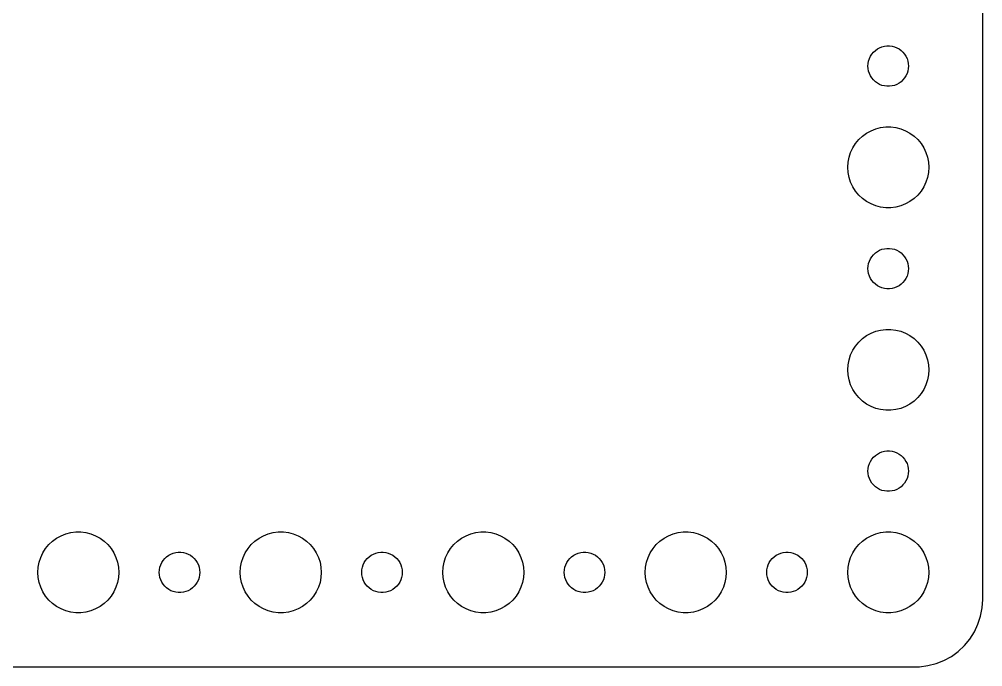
# Model space of a CAD drawing. Header units: metres. Extents: x -134 to 134, y 518 to 1078.
# Drawn here: x 63.1 to 134.5, y 746 to 794 of the extents above; entities that cross this region are included whole.
import ezdxf

# ---------------------------------------------------------------- set-up
doc = ezdxf.new("R2010")
doc.units = ezdxf.units.M

msp = doc.modelspace()

# ---------------------------------------------------------------- linework, layer by layer
for p, q in [((134.5, 751), (134.5, 845)), ((126.407, 791.527), (126.544, 791.656)), ((126.544, 791.656), (126.696, 791.766)), ((126.696, 791.766), (126.861, 791.857)), ((126.861, 791.857), (127.036, 791.927)), ((127.036, 791.927), (127.219, 791.973)), ((127.219, 791.973), (127.406, 791.997)), ((127.406, 791.997), (127.594, 791.997)), ((127.594, 791.997), (127.781, 791.973)), ((127.781, 791.973), (127.964, 791.927)), ((127.964, 791.927), (128.139, 791.857)), ((128.139, 791.857), (128.304, 791.766)), ((128.304, 791.766), (128.456, 791.656)), ((128.456, 791.656), (128.593, 791.527)), ((126.012, 790.688), (126.047, 790.873)), ((126.047, 790.873), (126.105, 791.052)), ((126.105, 791.052), (126.186, 791.223)), ((126.186, 791.223), (126.286, 791.382)), ((126.286, 791.382), (126.407, 791.527)), ((128.593, 791.527), (128.714, 791.382)), ((128.714, 791.382), (128.814, 791.223)), ((128.814, 791.223), (128.895, 791.052)), ((128.895, 791.052), (128.953, 790.873)), ((128.953, 790.873), (128.988, 790.688)), ((126, 790.5), (126.012, 790.688)), ((126.012, 790.312), (126, 790.5)), ((126.047, 790.127), (126.012, 790.312)), ((126.105, 789.948), (126.047, 790.127)), ((128.953, 790.127), (128.895, 789.948)), ((128.988, 790.312), (128.953, 790.127)), ((128.988, 790.688), (129, 790.5)), ((129, 790.5), (128.988, 790.312)), ((126.186, 789.777), (126.105, 789.948)), ((126.286, 789.618), (126.186, 789.777)), ((126.407, 789.473), (126.286, 789.618)), ((126.544, 789.344), (126.407, 789.473)), ((128.593, 789.473), (128.456, 789.344)), ((128.714, 789.618), (128.593, 789.473)), ((128.814, 789.777), (128.714, 789.618)), ((128.895, 789.948), (128.814, 789.777)), ((126.696, 789.234), (126.544, 789.344)), ((126.861, 789.143), (126.696, 789.234)), ((127.036, 789.073), (126.861, 789.143)), ((127.219, 789.027), (127.036, 789.073)), ((127.406, 789.003), (127.219, 789.027)), ((127.594, 789.003), (127.406, 789.003)), ((127.781, 789.027), (127.594, 789.003)), ((127.964, 789.073), (127.781, 789.027)), ((128.139, 789.143), (127.964, 789.073)), ((128.304, 789.234), (128.139, 789.143)), ((128.456, 789.344), (128.304, 789.234)), ((126.223, 785.714), (126.573, 785.853)), ((126.573, 785.853), (126.938, 785.947)), ((126.938, 785.947), (127.312, 785.994)), ((127.312, 785.994), (127.688, 785.994)), ((127.688, 785.994), (128.062, 785.947)), ((128.062, 785.947), (128.427, 785.853)), ((128.427, 785.853), (128.777, 785.714)), ((125.313, 785.054), (125.588, 785.312)), ((125.588, 785.312), (125.893, 785.533)), ((125.893, 785.533), (126.223, 785.714)), ((128.777, 785.714), (129.107, 785.533)), ((129.107, 785.533), (129.412, 785.312)), ((129.412, 785.312), (129.687, 785.054)), ((124.711, 784.104), (124.871, 784.445)), ((124.871, 784.445), (125.073, 784.763)), ((125.073, 784.763), (125.313, 785.054)), ((129.687, 785.054), (129.927, 784.763)), ((129.927, 784.763), (130.129, 784.445)), ((130.129, 784.445), (130.289, 784.104)), ((124.524, 783.376), (124.594, 783.746)), ((124.594, 783.746), (124.711, 784.104)), ((130.289, 784.104), (130.406, 783.746)), ((130.406, 783.746), (130.476, 783.376)), ((124.5, 783), (124.524, 783.376)), ((124.524, 782.624), (124.5, 783)), ((130.476, 783.376), (130.5, 783)), ((130.5, 783), (130.476, 782.624)), ((124.594, 782.254), (124.524, 782.624)), ((130.476, 782.624), (130.406, 782.254)), ((124.711, 781.896), (124.594, 782.254)), ((124.871, 781.555), (124.711, 781.896)), ((130.289, 781.896), (130.129, 781.555)), ((130.406, 782.254), (130.289, 781.896)), ((125.073, 781.237), (124.871, 781.555)), ((125.313, 780.946), (125.073, 781.237)), ((125.588, 780.688), (125.313, 780.946)), ((129.687, 780.946), (129.412, 780.688)), ((129.927, 781.237), (129.687, 780.946)), ((130.129, 781.555), (129.927, 781.237)), ((125.893, 780.467), (125.588, 780.688)), ((126.223, 780.286), (125.893, 780.467)), ((126.573, 780.147), (126.223, 780.286)), ((126.938, 780.053), (126.573, 780.147)), ((128.427, 780.147), (128.062, 780.053)), ((128.777, 780.286), (128.427, 780.147)), ((129.107, 780.467), (128.777, 780.286)), ((129.412, 780.688), (129.107, 780.467)), ((127.312, 780.006), (126.938, 780.053)), ((127.688, 780.006), (127.312, 780.006)), ((128.062, 780.053), (127.688, 780.006)), ((126.407, 776.527), (126.544, 776.656)), ((126.544, 776.656), (126.696, 776.766)), ((126.696, 776.766), (126.861, 776.857)), ((126.861, 776.857), (127.036, 776.927)), ((127.036, 776.927), (127.219, 776.973)), ((127.219, 776.973), (127.406, 776.997)), ((127.406, 776.997), (127.594, 776.997)), ((127.594, 776.997), (127.781, 776.973)), ((127.781, 776.973), (127.964, 776.927)), ((127.964, 776.927), (128.139, 776.857)), ((128.139, 776.857), (128.304, 776.766)), ((128.304, 776.766), (128.456, 776.656)), ((128.456, 776.656), (128.593, 776.527)), ((126.012, 775.688), (126.047, 775.873)), ((126.047, 775.873), (126.105, 776.052)), ((126.105, 776.052), (126.186, 776.223)), ((126.186, 776.223), (126.286, 776.382)), ((126.286, 776.382), (126.407, 776.527)), ((128.593, 776.527), (128.714, 776.382)), ((128.714, 776.382), (128.814, 776.223)), ((128.814, 776.223), (128.895, 776.052)), ((128.895, 776.052), (128.953, 775.873)), ((128.953, 775.873), (128.988, 775.688)), ((126, 775.5), (126.012, 775.688)), ((126.012, 775.312), (126, 775.5)), ((126.047, 775.127), (126.012, 775.312)), ((128.988, 775.312), (128.953, 775.127)), ((128.988, 775.688), (129, 775.5)), ((129, 775.5), (128.988, 775.312)), ((126.105, 774.948), (126.047, 775.127)), ((126.186, 774.777), (126.105, 774.948)), ((126.286, 774.618), (126.186, 774.777)), ((126.407, 774.473), (126.286, 774.618)), ((126.544, 774.344), (126.407, 774.473)), ((128.593, 774.473), (128.456, 774.344)), ((128.714, 774.618), (128.593, 774.473)), ((128.814, 774.777), (128.714, 774.618)), ((128.895, 774.948), (128.814, 774.777)), ((128.953, 775.127), (128.895, 774.948)), ((126.696, 774.234), (126.544, 774.344)), ((126.861, 774.143), (126.696, 774.234)), ((127.036, 774.073), (126.861, 774.143)), ((127.219, 774.027), (127.036, 774.073)), ((127.406, 774.003), (127.219, 774.027)), ((127.594, 774.003), (127.406, 774.003)), ((127.781, 774.027), (127.594, 774.003)), ((127.964, 774.073), (127.781, 774.027)), ((128.139, 774.143), (127.964, 774.073)), ((128.304, 774.234), (128.139, 774.143)), ((128.456, 774.344), (128.304, 774.234)), ((126.223, 770.714), (126.573, 770.853)), ((126.573, 770.853), (126.938, 770.947)), ((126.938, 770.947), (127.312, 770.994)), ((127.312, 770.994), (127.688, 770.994)), ((127.688, 770.994), (128.062, 770.947)), ((128.062, 770.947), (128.427, 770.853)), ((128.427, 770.853), (128.777, 770.714)), ((125.313, 770.054), (125.588, 770.312)), ((125.588, 770.312), (125.893, 770.533)), ((125.893, 770.533), (126.223, 770.714)), ((128.777, 770.714), (129.107, 770.533)), ((129.107, 770.533), (129.412, 770.312)), ((129.412, 770.312), (129.687, 770.054)), ((124.711, 769.104), (124.871, 769.445)), ((124.871, 769.445), (125.073, 769.763)), ((125.073, 769.763), (125.313, 770.054)), ((129.687, 770.054), (129.927, 769.763)), ((129.927, 769.763), (130.129, 769.445)), ((130.129, 769.445), (130.289, 769.104)), ((124.524, 768.376), (124.594, 768.746)), ((124.594, 768.746), (124.711, 769.104)), ((130.289, 769.104), (130.406, 768.746)), ((130.406, 768.746), (130.476, 768.376)), ((124.5, 768), (124.524, 768.376)), ((124.524, 767.624), (124.5, 768)), ((130.476, 768.376), (130.5, 768)), ((130.5, 768), (130.476, 767.624)), ((124.594, 767.254), (124.524, 767.624)), ((130.476, 767.624), (130.406, 767.254)), ((124.711, 766.896), (124.594, 767.254)), ((124.871, 766.555), (124.711, 766.896)), ((130.289, 766.896), (130.129, 766.555)), ((130.406, 767.254), (130.289, 766.896)), ((125.073, 766.237), (124.871, 766.555)), ((125.313, 765.946), (125.073, 766.237)), ((125.588, 765.688), (125.313, 765.946)), ((129.687, 765.946), (129.412, 765.688)), ((129.927, 766.237), (129.687, 765.946)), ((130.129, 766.555), (129.927, 766.237)), ((125.893, 765.467), (125.588, 765.688)), ((126.223, 765.286), (125.893, 765.467)), ((126.573, 765.147), (126.223, 765.286)), ((126.938, 765.053), (126.573, 765.147)), ((128.427, 765.147), (128.062, 765.053)), ((128.777, 765.286), (128.427, 765.147)), ((129.107, 765.467), (128.777, 765.286)), ((129.412, 765.688), (129.107, 765.467)), ((127.312, 765.006), (126.938, 765.053)), ((127.688, 765.006), (127.312, 765.006)), ((128.062, 765.053), (127.688, 765.006)), ((126.407, 761.527), (126.544, 761.656)), ((126.544, 761.656), (126.696, 761.766)), ((126.696, 761.766), (126.861, 761.857)), ((126.861, 761.857), (127.036, 761.927)), ((127.036, 761.927), (127.219, 761.973)), ((127.219, 761.973), (127.406, 761.997)), ((127.406, 761.997), (127.594, 761.997)), ((127.594, 761.997), (127.781, 761.973)), ((127.781, 761.973), (127.964, 761.927)), ((127.964, 761.927), (128.139, 761.857)), ((128.139, 761.857), (128.304, 761.766)), ((128.304, 761.766), (128.456, 761.656)), ((128.456, 761.656), (128.593, 761.527)), ((126.012, 760.688), (126.047, 760.873)), ((126.047, 760.873), (126.105, 761.052)), ((126.105, 761.052), (126.186, 761.223)), ((126.186, 761.223), (126.286, 761.382)), ((126.286, 761.382), (126.407, 761.527)), ((128.593, 761.527), (128.714, 761.382)), ((128.714, 761.382), (128.814, 761.223)), ((128.814, 761.223), (128.895, 761.052)), ((128.895, 761.052), (128.953, 760.873)), ((128.953, 760.873), (128.988, 760.688)), ((126, 760.5), (126.012, 760.688)), ((126.012, 760.312), (126, 760.5)), ((126.047, 760.127), (126.012, 760.312)), ((128.988, 760.312), (128.953, 760.127)), ((128.988, 760.688), (129, 760.5)), ((129, 760.5), (128.988, 760.312)), ((126.105, 759.948), (126.047, 760.127)), ((126.186, 759.777), (126.105, 759.948)), ((126.286, 759.618), (126.186, 759.777)), ((126.407, 759.473), (126.286, 759.618)), ((126.544, 759.344), (126.407, 759.473)), ((128.593, 759.473), (128.456, 759.344)), ((128.714, 759.618), (128.593, 759.473)), ((128.814, 759.777), (128.714, 759.618)), ((128.895, 759.948), (128.814, 759.777)), ((128.953, 760.127), (128.895, 759.948)), ((126.696, 759.234), (126.544, 759.344)), ((126.861, 759.143), (126.696, 759.234)), ((127.036, 759.073), (126.861, 759.143)), ((127.219, 759.027), (127.036, 759.073)), ((127.406, 759.003), (127.219, 759.027)), ((127.594, 759.003), (127.406, 759.003)), ((127.781, 759.027), (127.594, 759.003)), ((127.964, 759.073), (127.781, 759.027)), ((128.139, 759.143), (127.964, 759.073)), ((128.304, 759.234), (128.139, 759.143)), ((128.456, 759.344), (128.304, 759.234)), ((66.573, 755.853), (66.9379, 755.947)), ((66.9379, 755.947), (67.3116, 755.994)), ((67.3116, 755.994), (67.6884, 755.994)), ((67.6884, 755.994), (68.0621, 755.947)), ((68.0621, 755.947), (68.427, 755.853)), ((81.573, 755.853), (81.9379, 755.947)), ((81.9379, 755.947), (82.3116, 755.994)), ((82.3116, 755.994), (82.6884, 755.994)), ((82.6884, 755.994), (83.0621, 755.947)), ((83.0621, 755.947), (83.427, 755.853)), ((96.573, 755.853), (96.9379, 755.947)), ((96.9379, 755.947), (97.3116, 755.994)), ((97.3116, 755.994), (97.6884, 755.994)), ((97.6884, 755.994), (98.0621, 755.947)), ((98.0621, 755.947), (98.427, 755.853)), ((111.573, 755.853), (111.938, 755.947)), ((111.938, 755.947), (112.312, 755.994)), ((112.312, 755.994), (112.688, 755.994)), ((112.688, 755.994), (113.062, 755.947)), ((113.062, 755.947), (113.427, 755.853)), ((126.573, 755.853), (126.938, 755.947)), ((126.938, 755.947), (127.312, 755.994)), ((127.312, 755.994), (127.688, 755.994)), ((127.688, 755.994), (128.062, 755.947)), ((128.062, 755.947), (128.427, 755.853)), ((65.3131, 755.054), (65.5877, 755.312)), ((65.5877, 755.312), (65.8925, 755.533)), ((65.8925, 755.533), (66.2227, 755.714)), ((66.2227, 755.714), (66.573, 755.853)), ((68.427, 755.853), (68.7773, 755.714)), ((68.7773, 755.714), (69.1075, 755.533)), ((69.1075, 755.533), (69.4123, 755.312)), ((69.4123, 755.312), (69.6869, 755.054)), ((80.3131, 755.054), (80.5877, 755.312)), ((80.5877, 755.312), (80.8925, 755.533)), ((80.8925, 755.533), (81.2227, 755.714)), ((81.2227, 755.714), (81.573, 755.853)), ((83.427, 755.853), (83.7773, 755.714)), ((83.7773, 755.714), (84.1075, 755.533)), ((84.1075, 755.533), (84.4123, 755.312)), ((84.4123, 755.312), (84.6869, 755.054)), ((95.3131, 755.054), (95.5877, 755.312)), ((95.5877, 755.312), (95.8925, 755.533)), ((95.8925, 755.533), (96.2227, 755.714)), ((96.2227, 755.714), (96.573, 755.853)), ((98.427, 755.853), (98.7773, 755.714)), ((98.7773, 755.714), (99.1075, 755.533)), ((99.1075, 755.533), (99.4123, 755.312)), ((99.4123, 755.312), (99.6869, 755.054)), ((110.313, 755.054), (110.588, 755.312)), ((110.588, 755.312), (110.893, 755.533)), ((110.893, 755.533), (111.223, 755.714)), ((111.223, 755.714), (111.573, 755.853)), ((113.427, 755.853), (113.777, 755.714)), ((113.777, 755.714), (114.107, 755.533)), ((114.107, 755.533), (114.412, 755.312)), ((114.412, 755.312), (114.687, 755.054)), ((125.313, 755.054), (125.588, 755.312)), ((125.588, 755.312), (125.893, 755.533)), ((125.893, 755.533), (126.223, 755.714)), ((126.223, 755.714), (126.573, 755.853)), ((128.427, 755.853), (128.777, 755.714)), ((128.777, 755.714), (129.107, 755.533)), ((129.107, 755.533), (129.412, 755.312)), ((129.412, 755.312), (129.687, 755.054)), ((64.7107, 754.104), (64.8711, 754.445)), ((64.8711, 754.445), (65.073, 754.763)), ((65.073, 754.763), (65.3131, 755.054)), ((69.6869, 755.054), (69.927, 754.763)), ((69.927, 754.763), (70.1289, 754.445)), ((70.1289, 754.445), (70.2893, 754.104)), ((74.5365, 754.427), (74.7189, 754.473)), ((74.7189, 754.473), (74.9058, 754.497)), ((74.9058, 754.497), (75.0942, 754.497)), ((75.0942, 754.497), (75.2811, 754.473)), ((75.2811, 754.473), (75.4635, 754.427)), ((79.7107, 754.104), (79.8711, 754.445)), ((79.8711, 754.445), (80.073, 754.763)), ((80.073, 754.763), (80.3131, 755.054)), ((84.6869, 755.054), (84.927, 754.763)), ((84.927, 754.763), (85.1289, 754.445)), ((85.1289, 754.445), (85.2893, 754.104)), ((89.5365, 754.427), (89.7189, 754.473)), ((89.7189, 754.473), (89.9058, 754.497)), ((89.9058, 754.497), (90.0942, 754.497)), ((90.0942, 754.497), (90.2811, 754.473)), ((90.2811, 754.473), (90.4635, 754.427)), ((94.7107, 754.104), (94.8711, 754.445)), ((94.8711, 754.445), (95.073, 754.763)), ((95.073, 754.763), (95.3131, 755.054)), ((99.6869, 755.054), (99.927, 754.763)), ((99.927, 754.763), (100.129, 754.445)), ((100.129, 754.445), (100.289, 754.104)), ((104.536, 754.427), (104.719, 754.473)), ((104.719, 754.473), (104.906, 754.497)), ((104.906, 754.497), (105.094, 754.497)), ((105.094, 754.497), (105.281, 754.473)), ((105.281, 754.473), (105.464, 754.427)), ((109.711, 754.104), (109.871, 754.445)), ((109.871, 754.445), (110.073, 754.763)), ((110.073, 754.763), (110.313, 755.054)), ((114.687, 755.054), (114.927, 754.763)), ((114.927, 754.763), (115.129, 754.445)), ((115.129, 754.445), (115.289, 754.104)), ((119.536, 754.427), (119.719, 754.473)), ((119.719, 754.473), (119.906, 754.497)), ((119.906, 754.497), (120.094, 754.497)), ((120.094, 754.497), (120.281, 754.473)), ((120.281, 754.473), (120.464, 754.427)), ((124.711, 754.104), (124.871, 754.445)), ((124.871, 754.445), (125.073, 754.763)), ((125.073, 754.763), (125.313, 755.054)), ((129.687, 755.054), (129.927, 754.763)), ((129.927, 754.763), (130.129, 754.445)), ((130.129, 754.445), (130.289, 754.104)), ((64.5237, 753.376), (64.5943, 753.746)), ((64.5943, 753.746), (64.7107, 754.104)), ((70.2893, 754.104), (70.4057, 753.746)), ((70.4057, 753.746), (70.4763, 753.376)), ((73.6053, 753.552), (73.6855, 753.723)), ((73.6855, 753.723), (73.7865, 753.882)), ((73.7865, 753.882), (73.9065, 754.027)), ((73.9065, 754.027), (74.0439, 754.156)), ((74.0439, 754.156), (74.1963, 754.266)), ((74.1963, 754.266), (74.3613, 754.357)), ((74.3613, 754.357), (74.5365, 754.427)), ((75.4635, 754.427), (75.6387, 754.357)), ((75.6387, 754.357), (75.8037, 754.266)), ((75.8037, 754.266), (75.9561, 754.156)), ((75.9561, 754.156), (76.0934, 754.027)), ((76.0934, 754.027), (76.2135, 753.882)), ((76.2135, 753.882), (76.3145, 753.723)), ((76.3145, 753.723), (76.3947, 753.552)), ((79.5237, 753.376), (79.5943, 753.746)), ((79.5943, 753.746), (79.7107, 754.104)), ((85.2893, 754.104), (85.4057, 753.746)), ((85.4057, 753.746), (85.4763, 753.376)), ((88.6053, 753.552), (88.6855, 753.723)), ((88.6855, 753.723), (88.7865, 753.882)), ((88.7865, 753.882), (88.9065, 754.027)), ((88.9065, 754.027), (89.0439, 754.156)), ((89.0439, 754.156), (89.1963, 754.266)), ((89.1963, 754.266), (89.3613, 754.357)), ((89.3613, 754.357), (89.5365, 754.427)), ((90.4635, 754.427), (90.6387, 754.357)), ((90.6387, 754.357), (90.8037, 754.266)), ((90.8037, 754.266), (90.9561, 754.156)), ((90.9561, 754.156), (91.0934, 754.027)), ((91.0934, 754.027), (91.2135, 753.882)), ((91.2135, 753.882), (91.3145, 753.723)), ((91.3145, 753.723), (91.3947, 753.552)), ((94.5237, 753.376), (94.5943, 753.746)), ((94.5943, 753.746), (94.7107, 754.104)), ((100.289, 754.104), (100.406, 753.746)), ((100.406, 753.746), (100.476, 753.376)), ((103.605, 753.552), (103.686, 753.723)), ((103.686, 753.723), (103.786, 753.882)), ((103.786, 753.882), (103.907, 754.027)), ((103.907, 754.027), (104.044, 754.156)), ((104.044, 754.156), (104.196, 754.266)), ((104.196, 754.266), (104.361, 754.357)), ((104.361, 754.357), (104.536, 754.427)), ((105.464, 754.427), (105.639, 754.357)), ((105.639, 754.357), (105.804, 754.266)), ((105.804, 754.266), (105.956, 754.156)), ((105.956, 754.156), (106.093, 754.027)), ((106.093, 754.027), (106.214, 753.882)), ((106.214, 753.882), (106.314, 753.723)), ((106.314, 753.723), (106.395, 753.552)), ((109.524, 753.376), (109.594, 753.746)), ((109.594, 753.746), (109.711, 754.104)), ((115.289, 754.104), (115.406, 753.746)), ((115.406, 753.746), (115.476, 753.376)), ((118.605, 753.552), (118.686, 753.723)), ((118.686, 753.723), (118.786, 753.882)), ((118.786, 753.882), (118.907, 754.027)), ((118.907, 754.027), (119.044, 754.156)), ((119.044, 754.156), (119.196, 754.266)), ((119.196, 754.266), (119.361, 754.357)), ((119.361, 754.357), (119.536, 754.427)), ((120.464, 754.427), (120.639, 754.357)), ((120.639, 754.357), (120.804, 754.266)), ((120.804, 754.266), (120.956, 754.156)), ((120.956, 754.156), (121.093, 754.027)), ((121.093, 754.027), (121.214, 753.882)), ((121.214, 753.882), (121.314, 753.723)), ((121.314, 753.723), (121.395, 753.552)), ((124.524, 753.376), (124.594, 753.746)), ((124.594, 753.746), (124.711, 754.104)), ((130.289, 754.104), (130.406, 753.746)), ((130.406, 753.746), (130.476, 753.376)), ((64.5, 753), (64.5237, 753.376)), ((70.4763, 753.376), (70.5, 753)), ((73.5, 753), (73.5118, 753.188)), ((73.5118, 753.188), (73.5471, 753.373)), ((73.5471, 753.373), (73.6053, 753.552)), ((76.3947, 753.552), (76.4529, 753.373)), ((76.4529, 753.373), (76.4882, 753.188)), ((76.4882, 753.188), (76.5, 753)), ((79.5, 753), (79.5237, 753.376)), ((85.4763, 753.376), (85.5, 753)), ((88.5, 753), (88.5118, 753.188)), ((88.5118, 753.188), (88.5471, 753.373)), ((88.5471, 753.373), (88.6053, 753.552)), ((91.3947, 753.552), (91.4529, 753.373)), ((91.4529, 753.373), (91.4882, 753.188)), ((91.4882, 753.188), (91.5, 753)), ((94.5, 753), (94.5237, 753.376)), ((100.476, 753.376), (100.5, 753)), ((103.5, 753), (103.512, 753.188)), ((103.512, 753.188), (103.547, 753.373)), ((103.547, 753.373), (103.605, 753.552)), ((106.395, 753.552), (106.453, 753.373)), ((106.453, 753.373), (106.488, 753.188)), ((106.488, 753.188), (106.5, 753)), ((109.5, 753), (109.524, 753.376)), ((115.476, 753.376), (115.5, 753)), ((118.5, 753), (118.512, 753.188)), ((118.512, 753.188), (118.547, 753.373)), ((118.547, 753.373), (118.605, 753.552)), ((121.395, 753.552), (121.453, 753.373)), ((121.453, 753.373), (121.488, 753.188)), ((121.488, 753.188), (121.5, 753)), ((124.5, 753), (124.524, 753.376)), ((130.476, 753.376), (130.5, 753)), ((64.5237, 752.624), (64.5, 753)), ((64.5943, 752.254), (64.5237, 752.624)), ((70.4763, 752.624), (70.4057, 752.254)), ((70.5, 753), (70.4763, 752.624)), ((73.5118, 752.812), (73.5, 753)), ((73.5471, 752.627), (73.5118, 752.812)), ((73.6053, 752.448), (73.5471, 752.627)), ((73.6855, 752.277), (73.6053, 752.448)), ((76.3947, 752.448), (76.3145, 752.277)), ((76.4529, 752.627), (76.3947, 752.448)), ((76.4882, 752.812), (76.4529, 752.627)), ((76.5, 753), (76.4882, 752.812)), ((79.5237, 752.624), (79.5, 753)), ((79.5943, 752.254), (79.5237, 752.624)), ((85.4763, 752.624), (85.4057, 752.254)), ((85.5, 753), (85.4763, 752.624)), ((88.5118, 752.812), (88.5, 753)), ((88.5471, 752.627), (88.5118, 752.812)), ((88.6053, 752.448), (88.5471, 752.627)), ((88.6855, 752.277), (88.6053, 752.448)), ((91.3947, 752.448), (91.3145, 752.277)), ((91.4529, 752.627), (91.3947, 752.448)), ((91.4882, 752.812), (91.4529, 752.627)), ((91.5, 753), (91.4882, 752.812)), ((94.5237, 752.624), (94.5, 753)), ((94.5943, 752.254), (94.5237, 752.624)), ((100.476, 752.624), (100.406, 752.254)), ((100.5, 753), (100.476, 752.624)), ((103.512, 752.812), (103.5, 753)), ((103.547, 752.627), (103.512, 752.812)), ((103.605, 752.448), (103.547, 752.627)), ((103.686, 752.277), (103.605, 752.448)), ((106.395, 752.448), (106.314, 752.277)), ((106.453, 752.627), (106.395, 752.448)), ((106.488, 752.812), (106.453, 752.627)), ((106.5, 753), (106.488, 752.812)), ((109.524, 752.624), (109.5, 753)), ((109.594, 752.254), (109.524, 752.624)), ((115.476, 752.624), (115.406, 752.254)), ((115.5, 753), (115.476, 752.624)), ((118.512, 752.812), (118.5, 753)), ((118.547, 752.627), (118.512, 752.812)), ((118.605, 752.448), (118.547, 752.627)), ((118.686, 752.277), (118.605, 752.448)), ((121.395, 752.448), (121.314, 752.277)), ((121.453, 752.627), (121.395, 752.448)), ((121.488, 752.812), (121.453, 752.627)), ((121.5, 753), (121.488, 752.812)), ((124.524, 752.624), (124.5, 753)), ((124.594, 752.254), (124.524, 752.624)), ((130.476, 752.624), (130.406, 752.254)), ((130.5, 753), (130.476, 752.624)), ((64.7107, 751.896), (64.5943, 752.254)), ((64.8711, 751.555), (64.7107, 751.896)), ((70.2893, 751.896), (70.1289, 751.555)), ((70.4057, 752.254), (70.2893, 751.896)), ((73.7865, 752.118), (73.6855, 752.277)), ((73.9065, 751.973), (73.7865, 752.118)), ((74.0439, 751.844), (73.9065, 751.973)), ((74.1963, 751.734), (74.0439, 751.844)), ((74.3613, 751.643), (74.1963, 751.734)), ((74.5365, 751.573), (74.3613, 751.643)), ((75.6387, 751.643), (75.4635, 751.573)), ((75.8037, 751.734), (75.6387, 751.643)), ((75.9561, 751.844), (75.8037, 751.734)), ((76.0934, 751.973), (75.9561, 751.844)), ((76.2135, 752.118), (76.0934, 751.973)), ((76.3145, 752.277), (76.2135, 752.118)), ((79.7107, 751.896), (79.5943, 752.254)), ((79.8711, 751.555), (79.7107, 751.896)), ((85.2893, 751.896), (85.1289, 751.555)), ((85.4057, 752.254), (85.2893, 751.896)), ((88.7865, 752.118), (88.6855, 752.277)), ((88.9065, 751.973), (88.7865, 752.118)), ((89.0439, 751.844), (88.9065, 751.973)), ((89.1963, 751.734), (89.0439, 751.844)), ((89.3613, 751.643), (89.1963, 751.734)), ((89.5365, 751.573), (89.3613, 751.643)), ((90.6387, 751.643), (90.4635, 751.573)), ((90.8037, 751.734), (90.6387, 751.643)), ((90.9561, 751.844), (90.8037, 751.734)), ((91.0934, 751.973), (90.9561, 751.844)), ((91.2135, 752.118), (91.0934, 751.973)), ((91.3145, 752.277), (91.2135, 752.118)), ((94.7107, 751.896), (94.5943, 752.254)), ((94.8711, 751.555), (94.7107, 751.896)), ((100.289, 751.896), (100.129, 751.555)), ((100.406, 752.254), (100.289, 751.896)), ((103.786, 752.118), (103.686, 752.277)), ((103.907, 751.973), (103.786, 752.118)), ((104.044, 751.844), (103.907, 751.973)), ((104.196, 751.734), (104.044, 751.844)), ((104.361, 751.643), (104.196, 751.734)), ((104.536, 751.573), (104.361, 751.643)), ((105.639, 751.643), (105.464, 751.573)), ((105.804, 751.734), (105.639, 751.643)), ((105.956, 751.844), (105.804, 751.734)), ((106.093, 751.973), (105.956, 751.844)), ((106.214, 752.118), (106.093, 751.973)), ((106.314, 752.277), (106.214, 752.118)), ((109.711, 751.896), (109.594, 752.254)), ((109.871, 751.555), (109.711, 751.896)), ((115.289, 751.896), (115.129, 751.555)), ((115.406, 752.254), (115.289, 751.896)), ((118.786, 752.118), (118.686, 752.277)), ((118.907, 751.973), (118.786, 752.118)), ((119.044, 751.844), (118.907, 751.973)), ((119.196, 751.734), (119.044, 751.844)), ((119.361, 751.643), (119.196, 751.734)), ((119.536, 751.573), (119.361, 751.643)), ((120.639, 751.643), (120.464, 751.573)), ((120.804, 751.734), (120.639, 751.643)), ((120.956, 751.844), (120.804, 751.734)), ((121.093, 751.973), (120.956, 751.844)), ((121.214, 752.118), (121.093, 751.973)), ((121.314, 752.277), (121.214, 752.118)), ((124.711, 751.896), (124.594, 752.254)), ((124.871, 751.555), (124.711, 751.896)), ((130.289, 751.896), (130.129, 751.555)), ((130.406, 752.254), (130.289, 751.896)), ((65.073, 751.237), (64.8711, 751.555)), ((65.3131, 750.946), (65.073, 751.237)), ((65.5877, 750.688), (65.3131, 750.946)), ((69.6869, 750.946), (69.4123, 750.688)), ((69.927, 751.237), (69.6869, 750.946)), ((70.1289, 751.555), (69.927, 751.237)), ((74.7189, 751.527), (74.5365, 751.573)), ((74.9058, 751.503), (74.7189, 751.527)), ((75.0942, 751.503), (74.9058, 751.503)), ((75.2811, 751.527), (75.0942, 751.503)), ((75.4635, 751.573), (75.2811, 751.527)), ((80.073, 751.237), (79.8711, 751.555)), ((80.3131, 750.946), (80.073, 751.237)), ((80.5877, 750.688), (80.3131, 750.946)), ((84.6869, 750.946), (84.4123, 750.688)), ((84.927, 751.237), (84.6869, 750.946)), ((85.1289, 751.555), (84.927, 751.237)), ((89.7189, 751.527), (89.5365, 751.573)), ((89.9058, 751.503), (89.7189, 751.527)), ((90.0942, 751.503), (89.9058, 751.503)), ((90.2811, 751.527), (90.0942, 751.503)), ((90.4635, 751.573), (90.2811, 751.527)), ((95.073, 751.237), (94.8711, 751.555)), ((95.3131, 750.946), (95.073, 751.237)), ((95.5877, 750.688), (95.3131, 750.946)), ((99.6869, 750.946), (99.4123, 750.688)), ((99.927, 751.237), (99.6869, 750.946)), ((100.129, 751.555), (99.927, 751.237)), ((104.719, 751.527), (104.536, 751.573)), ((104.906, 751.503), (104.719, 751.527)), ((105.094, 751.503), (104.906, 751.503)), ((105.281, 751.527), (105.094, 751.503)), ((105.464, 751.573), (105.281, 751.527)), ((110.073, 751.237), (109.871, 751.555)), ((110.313, 750.946), (110.073, 751.237)), ((110.588, 750.688), (110.313, 750.946)), ((114.687, 750.946), (114.412, 750.688)), ((114.927, 751.237), (114.687, 750.946)), ((115.129, 751.555), (114.927, 751.237)), ((119.719, 751.527), (119.536, 751.573)), ((119.906, 751.503), (119.719, 751.527)), ((120.094, 751.503), (119.906, 751.503)), ((120.281, 751.527), (120.094, 751.503)), ((120.464, 751.573), (120.281, 751.527)), ((125.073, 751.237), (124.871, 751.555)), ((125.313, 750.946), (125.073, 751.237)), ((125.588, 750.688), (125.313, 750.946)), ((129.687, 750.946), (129.412, 750.688)), ((129.927, 751.237), (129.687, 750.946)), ((130.129, 751.555), (129.927, 751.237)), ((134.461, 750.373), (134.5, 751)), ((65.8925, 750.467), (65.5877, 750.688)), ((66.2227, 750.286), (65.8925, 750.467)), ((66.573, 750.147), (66.2227, 750.286)), ((68.7773, 750.286), (68.427, 750.147)), ((69.1075, 750.467), (68.7773, 750.286)), ((69.4123, 750.688), (69.1075, 750.467)), ((80.8925, 750.467), (80.5877, 750.688)), ((81.2227, 750.286), (80.8925, 750.467)), ((81.573, 750.147), (81.2227, 750.286)), ((83.7773, 750.286), (83.427, 750.147)), ((84.1075, 750.467), (83.7773, 750.286)), ((84.4123, 750.688), (84.1075, 750.467)), ((95.8925, 750.467), (95.5877, 750.688)), ((96.2227, 750.286), (95.8925, 750.467)), ((96.573, 750.147), (96.2227, 750.286)), ((98.7773, 750.286), (98.427, 750.147)), ((99.1075, 750.467), (98.7773, 750.286)), ((99.4123, 750.688), (99.1075, 750.467)), ((110.893, 750.467), (110.588, 750.688)), ((111.223, 750.286), (110.893, 750.467)), ((111.573, 750.147), (111.223, 750.286)), ((113.777, 750.286), (113.427, 750.147)), ((114.107, 750.467), (113.777, 750.286)), ((114.412, 750.688), (114.107, 750.467)), ((125.893, 750.467), (125.588, 750.688)), ((126.223, 750.286), (125.893, 750.467)), ((126.573, 750.147), (126.223, 750.286)), ((128.777, 750.286), (128.427, 750.147)), ((129.107, 750.467), (128.777, 750.286)), ((129.412, 750.688), (129.107, 750.467)), ((134.343, 749.757), (134.461, 750.373)), ((66.9379, 750.053), (66.573, 750.147)), ((67.3116, 750.006), (66.9379, 750.053)), ((67.6884, 750.006), (67.3116, 750.006)), ((68.0621, 750.053), (67.6884, 750.006)), ((68.427, 750.147), (68.0621, 750.053)), ((81.9379, 750.053), (81.573, 750.147)), ((82.3116, 750.006), (81.9379, 750.053)), ((82.6884, 750.006), (82.3116, 750.006)), ((83.0621, 750.053), (82.6884, 750.006)), ((83.427, 750.147), (83.0621, 750.053)), ((96.9379, 750.053), (96.573, 750.147)), ((97.3116, 750.006), (96.9379, 750.053)), ((97.6884, 750.006), (97.3116, 750.006)), ((98.0621, 750.053), (97.6884, 750.006)), ((98.427, 750.147), (98.0621, 750.053)), ((111.938, 750.053), (111.573, 750.147)), ((112.312, 750.006), (111.938, 750.053)), ((112.688, 750.006), (112.312, 750.006)), ((113.062, 750.053), (112.688, 750.006)), ((113.427, 750.147), (113.062, 750.053)), ((126.938, 750.053), (126.573, 750.147)), ((127.312, 750.006), (126.938, 750.053)), ((127.688, 750.006), (127.312, 750.006)), ((128.062, 750.053), (127.688, 750.006)), ((128.427, 750.147), (128.062, 750.053)), ((134.149, 749.159), (134.343, 749.757)), ((133.882, 748.591), (134.149, 749.159)), ((133.145, 747.577), (133.545, 748.061)), ((133.545, 748.061), (133.882, 748.591)), ((132.687, 747.147), (133.145, 747.577)), ((131.629, 746.476), (132.179, 746.778)), ((132.179, 746.778), (132.687, 747.147)), ((-129.814, 746.01), (129.814, 746.01)), ((129.814, 746.01), (130.437, 746.089)), ((130.437, 746.089), (131.045, 746.245)), ((131.045, 746.245), (131.629, 746.476))]:
    msp.add_line(p, q)

doc.saveas('drawing.dxf')
